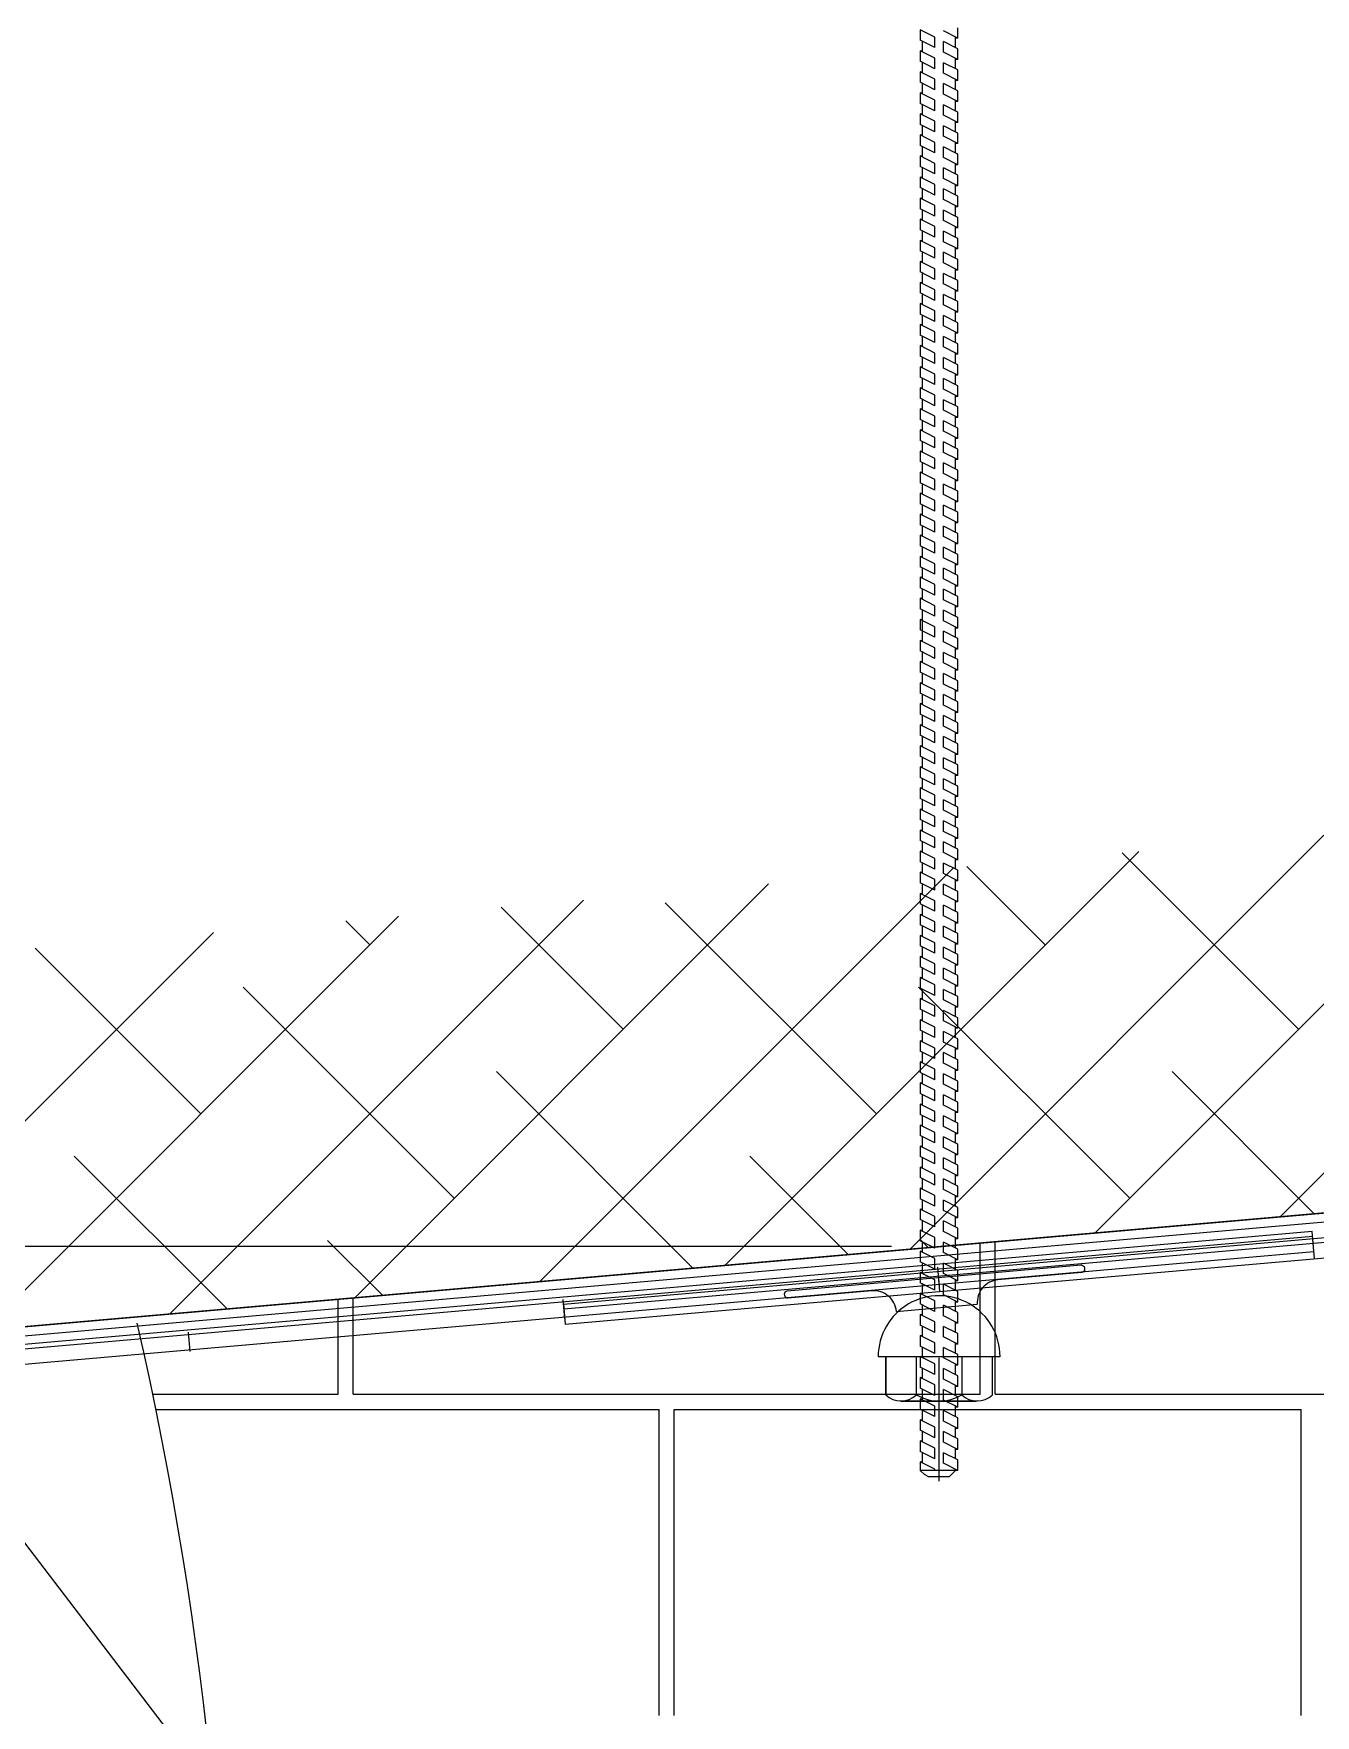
# Model space of a CAD drawing. Header units: millimetres. Extents: x -1985 to 969, y 203 to 500.
# Drawn here: x -1695.73 to -1678.69, y 428.8 to 451.15 of the extents above; entities that cross this region are included whole.
import ezdxf

# ---------------------------------------------------------------- set-up
doc = ezdxf.new("R2010")
doc.units = ezdxf.units.MM
for name, color, linetype in [('Контур', 252, 'Continuous'), ('надписи', 7, 'Continuous'), ('Подхват', 252, 'Continuous'), ('ШПАЛА', 7, 'Continuous')]:
    doc.layers.add(name, color=color, linetype=linetype)

msp = doc.modelspace()

# ---------------------------------------------------------------- hatches: boundary and pattern name
h = msp.add_hatch()
h.set_pattern_fill('ANSI38', color=252, style=0)
h.set_pattern_definition([(45, (-3522.112, -480.3116), (-2.245064, 2.245064), []), (135, (-3522.112, -480.3116), (-6.735192, 2.245064), [7.9375, -4.7625])])
h.paths.add_polyline_path([(-1720.702, 383.032), (-1721.688, 383.08), (-1722.665, 383.226), (-1723.592, 383.458), (-1724.524, 383.791), (-1725.432, 384.221), (-1726.287, 384.737), (-1726.971, 385.241), (-1727.773, 385.961), (-1728.504, 386.777), (-1729.022, 387.484), (-1729.541, 388.354), (-1729.936, 389.193), (-1730.232, 390.002), (-1730.525, 391.156), (-1730.702, 392.622), (-1730.702, 395.934), (-1730.702, 430.92), (-1636.702, 439.144), (-1636.702, 393.036), (-1636.747, 392.089), (-1636.92, 390.958), (-1637.135, 390.12), (-1637.455, 389.225), (-1637.852, 388.375), (-1638.368, 387.505), (-1638.984, 386.673), (-1639.631, 385.961), (-1640.423, 385.249), (-1641.189, 384.688), (-1642.258, 384.073), (-1642.856, 383.801), (-1644.03, 383.395), (-1644.836, 383.207), (-1645.717, 383.08), (-1646.702, 383.032)], flags=16)
h.paths.add_polyline_path([(-1632.702, 439.494), (-1734.702, 430.57), (-1734.702, 392.381), (-1734.465, 390.421), (-1734.059, 388.819), (-1733.631, 387.65), (-1733.076, 386.474), (-1732.362, 385.274), (-1731.615, 384.255), (-1730.607, 383.129), (-1729.499, 382.135), (-1728.511, 381.407), (-1727.325, 380.692), (-1726.056, 380.09), (-1724.753, 379.626), (-1723.448, 379.299), (-1722.083, 379.095), (-1720.801, 379.032), (-1646.603, 379.032), (-1645.332, 379.094), (-1644.095, 379.273), (-1642.92, 379.547), (-1641.37, 380.082), (-1640.427, 380.512), (-1639.005, 381.331), (-1637.899, 382.139), (-1636.806, 383.121), (-1635.889, 384.132), (-1635.031, 385.29), (-1634.312, 386.504), (-1633.752, 387.701), (-1633.307, 388.946), (-1632.996, 390.155), (-1632.761, 391.692), (-1632.702, 392.942)])

# ---------------------------------------------------------------- linework, layer by layer
at = {"color": 0}
for p, q in [((-1683.945, 451.205), (-1683.945, 451.065)), ((-1683.445, 451.091), (-1683.445, 451.231)), ((-1683.945, 450.925), (-1683.945, 450.785)), ((-1683.445, 450.811), (-1683.445, 450.951)), ((-1683.945, 450.646), (-1683.945, 450.506)), ((-1683.445, 450.53), (-1683.445, 450.67)), ((-1683.445, 450.251), (-1683.445, 450.391)), ((-1683.945, 450.366), (-1683.945, 450.226)), ((-1683.945, 450.086), (-1683.945, 449.946)), ((-1683.445, 449.971), (-1683.445, 450.111)), ((-1683.945, 449.806), (-1683.945, 449.666)), ((-1683.445, 449.692), (-1683.445, 449.832)), ((-1683.945, 449.527), (-1683.945, 449.387)), ((-1683.445, 449.411), (-1683.445, 449.551)), ((-1683.445, 449.132), (-1683.445, 449.272)), ((-1683.945, 449.246), (-1683.945, 449.106)), ((-1683.945, 448.966), (-1683.945, 448.826)), ((-1683.445, 448.852), (-1683.445, 448.992)), ((-1683.945, 448.686), (-1683.945, 448.546)), ((-1683.445, 448.571), (-1683.445, 448.711)), ((-1683.945, 448.405), (-1683.945, 448.265)), ((-1683.445, 448.291), (-1683.445, 448.431)), ((-1683.445, 448.011), (-1683.445, 448.151)), ((-1683.945, 448.125), (-1683.945, 447.985)), ((-1683.945, 447.846), (-1683.945, 447.706)), ((-1683.445, 447.731), (-1683.445, 447.871)), ((-1683.945, 447.566), (-1683.945, 447.426)), ((-1683.445, 447.451), (-1683.445, 447.591)), ((-1683.945, 447.287), (-1683.945, 447.147)), ((-1683.445, 447.171), (-1683.445, 447.311)), ((-1683.445, 446.892), (-1683.445, 447.032)), ((-1683.945, 447.006), (-1683.945, 446.866)), ((-1683.945, 446.726), (-1683.945, 446.586)), ((-1683.445, 446.612), (-1683.445, 446.752)), ((-1683.945, 446.446), (-1683.945, 446.306)), ((-1683.445, 446.331), (-1683.445, 446.471)), ((-1683.945, 446.166), (-1683.945, 446.026)), ((-1683.445, 446.051), (-1683.445, 446.191)), ((-1683.445, 445.771), (-1683.445, 445.911)), ((-1683.945, 445.886), (-1683.945, 445.746)), ((-1683.945, 445.605), (-1683.945, 445.465)), ((-1683.445, 445.491), (-1683.445, 445.631)), ((-1683.945, 445.325), (-1683.945, 445.185)), ((-1683.445, 445.21), (-1683.445, 445.35)), ((-1683.945, 445.046), (-1683.945, 444.906)), ((-1683.445, 444.93), (-1683.445, 445.07)), ((-1683.445, 444.651), (-1683.445, 444.791)), ((-1683.945, 444.766), (-1683.945, 444.626)), ((-1683.945, 444.486), (-1683.945, 444.346)), ((-1683.445, 444.371), (-1683.445, 444.511)), ((-1683.945, 444.206), (-1683.945, 444.066)), ((-1683.445, 444.091), (-1683.445, 444.231)), ((-1683.945, 443.928), (-1683.945, 443.788)), ((-1683.445, 443.811), (-1683.445, 443.951)), ((-1683.445, 443.533), (-1683.445, 443.673)), ((-1683.945, 443.648), (-1683.945, 443.508)), ((-1683.945, 443.368), (-1683.945, 443.228)), ((-1683.445, 443.253), (-1683.445, 443.393)), ((-1683.945, 443.088), (-1683.945, 442.948)), ((-1683.445, 442.973), (-1683.445, 443.113)), ((-1683.945, 442.807), (-1683.945, 442.667)), ((-1683.445, 442.693), (-1683.445, 442.833)), ((-1683.445, 442.412), (-1683.445, 442.552)), ((-1683.945, 442.527), (-1683.945, 442.387)), ((-1683.945, 442.248), (-1683.945, 442.108)), ((-1683.445, 442.132), (-1683.445, 442.272)), ((-1683.945, 441.968), (-1683.945, 441.828)), ((-1683.445, 441.853), (-1683.445, 441.993)), ((-1683.945, 441.688), (-1683.945, 441.548)), ((-1683.445, 441.573), (-1683.445, 441.713)), ((-1683.445, 441.294), (-1683.445, 441.434)), ((-1683.945, 441.408), (-1683.945, 441.268)), ((-1683.945, 441.129), (-1683.945, 440.989)), ((-1683.445, 441.013), (-1683.445, 441.153)), ((-1683.945, 440.848), (-1683.945, 440.708)), ((-1683.445, 440.734), (-1683.445, 440.874)), ((-1683.945, 440.568), (-1683.945, 440.428)), ((-1683.445, 440.454), (-1683.445, 440.594)), ((-1683.445, 440.173), (-1683.445, 440.313)), ((-1683.945, 440.288), (-1683.945, 440.148)), ((-1683.945, 440.007), (-1683.945, 439.867)), ((-1683.445, 439.893), (-1683.445, 440.033)), ((-1683.945, 439.727), (-1683.945, 439.587)), ((-1683.445, 439.613), (-1683.445, 439.753)), ((-1683.945, 439.448), (-1683.945, 439.308)), ((-1683.445, 439.332), (-1683.445, 439.472)), ((-1683.945, 439.168), (-1683.945, 439.028)), ((-1683.445, 439.053), (-1683.445, 439.193)), ((-1683.945, 438.889), (-1683.945, 438.749)), ((-1683.445, 438.773), (-1683.445, 438.913)), ((-1683.945, 438.608), (-1683.945, 438.468)), ((-1683.445, 438.494), (-1683.445, 438.634)), ((-1683.945, 438.329), (-1683.945, 438.189)), ((-1683.445, 438.214), (-1683.445, 438.354)), ((-1683.945, 438.048), (-1683.945, 437.908)), ((-1683.445, 437.934), (-1683.445, 438.074)), ((-1683.945, 437.768), (-1683.945, 437.628)), ((-1683.445, 437.654), (-1683.445, 437.794)), ((-1683.945, 437.488), (-1683.945, 437.348)), ((-1683.445, 437.373), (-1683.445, 437.513)), ((-1683.945, 437.208), (-1683.945, 437.068)), ((-1683.445, 437.093), (-1683.445, 437.233)), ((-1683.945, 436.927), (-1683.945, 436.787)), ((-1683.445, 436.813), (-1683.445, 436.953)), ((-1683.945, 436.648), (-1683.945, 436.508)), ((-1683.445, 436.533), (-1683.445, 436.673)), ((-1683.945, 436.368), (-1683.945, 436.228)), ((-1683.445, 436.253), (-1683.445, 436.394)), ((-1683.945, 436.089), (-1683.945, 435.949)), ((-1683.445, 435.973), (-1683.445, 436.113)), ((-1683.945, 435.808), (-1683.945, 435.668)), ((-1683.445, 435.694), (-1683.445, 435.834)), ((-1683.945, 435.531), (-1683.945, 435.391)), ((-1683.445, 435.414), (-1683.445, 435.554)), ((-1683.945, 435.251), (-1683.945, 435.111)), ((-1683.445, 435.136), (-1683.445, 435.276)), ((-1683.945, 434.97), (-1683.945, 434.83)), ((-1683.445, 434.856), (-1683.445, 434.996)), ((-1683.945, 434.69), (-1683.945, 434.55)), ((-1683.445, 434.576), (-1683.445, 434.716)), ((-1683.945, 434.41), (-1683.945, 434.27)), ((-1683.445, 434.295), (-1683.445, 434.435)), ((-1683.945, 434.13), (-1683.945, 433.99)), ((-1683.445, 434.015), (-1683.445, 434.155)), ((-1683.945, 433.85), (-1683.945, 433.71)), ((-1683.445, 433.735), (-1683.445, 433.875)), ((-1684.404, 433.569), (-1684.404, 433.061)), ((-1684.404, 433.061), (-1684.404, 433.569)), ((-1683.996, 433.061), (-1683.996, 433.569)), ((-1683.945, 433.57), (-1683.945, 433.43)), ((-1683.445, 433.456), (-1683.445, 433.596)), ((-1683.393, 433.569), (-1683.393, 433.061)), ((-1682.985, 433.061), (-1682.985, 433.569)), ((-1683.945, 433.291), (-1683.945, 433.151)), ((-1683.445, 433.175), (-1683.445, 433.315)), ((-1684.206, 432.978), (-1683.694, 432.978)), ((-1683.694, 432.978), (-1684.184, 432.978)), ((-1683.945, 433.011), (-1683.945, 432.871)), ((-1683.183, 432.978), (-1683.694, 432.978)), ((-1683.694, 432.978), (-1683.205, 432.978)), ((-1683.445, 432.896), (-1683.445, 433.036)), ((-1683.945, 432.731), (-1683.945, 432.591)), ((-1683.445, 432.616), (-1683.445, 432.756)), ((-1683.945, 432.451), (-1683.945, 432.311)), ((-1683.445, 432.336), (-1683.445, 432.476)), ((-1683.945, 432.171), (-1683.945, 432.058)), ((-1683.475, 432.058), (-1683.945, 432.058)), ((-1683.445, 432.056), (-1683.445, 432.196)), ((-1683.841, 431.978), (-1683.555, 431.978))]:
    msp.add_line(p, q, dxfattribs=at)
for p, q in [((-1683.752, 451.107), (-1683.945, 451.205)), ((-1683.752, 450.967), (-1683.945, 451.065)), ((-1683.445, 451.091), (-1683.635, 451.188)), ((-1683.445, 450.951), (-1683.635, 451.047)), ((-1683.445, 451.091), (-1683.475, 451.091)), ((-1683.945, 450.925), (-1683.915, 450.925)), ((-1683.752, 450.827), (-1683.945, 450.925)), ((-1683.445, 450.811), (-1683.635, 450.907)), ((-1683.752, 450.687), (-1683.945, 450.785)), ((-1683.945, 450.646), (-1683.915, 450.646)), ((-1683.752, 450.548), (-1683.945, 450.646)), ((-1683.445, 450.67), (-1683.635, 450.767)), ((-1683.445, 450.53), (-1683.635, 450.627)), ((-1683.445, 450.811), (-1683.475, 450.811)), ((-1683.752, 450.408), (-1683.945, 450.506)), ((-1683.445, 450.391), (-1683.635, 450.488)), ((-1683.445, 450.53), (-1683.475, 450.53)), ((-1683.945, 450.366), (-1683.915, 450.366)), ((-1683.752, 450.268), (-1683.945, 450.366)), ((-1683.752, 450.128), (-1683.945, 450.226)), ((-1683.445, 450.251), (-1683.635, 450.348)), ((-1683.445, 450.111), (-1683.635, 450.208)), ((-1683.445, 450.251), (-1683.475, 450.251)), ((-1683.945, 450.086), (-1683.915, 450.086)), ((-1683.752, 449.988), (-1683.945, 450.086)), ((-1683.752, 449.848), (-1683.945, 449.946)), ((-1683.445, 449.971), (-1683.635, 450.068)), ((-1683.445, 449.832), (-1683.635, 449.929)), ((-1683.445, 449.971), (-1683.475, 449.971)), ((-1683.945, 449.806), (-1683.915, 449.806)), ((-1683.752, 449.708), (-1683.945, 449.806)), ((-1683.445, 449.692), (-1683.635, 449.789)), ((-1683.752, 449.568), (-1683.945, 449.666)), ((-1683.945, 449.527), (-1683.915, 449.527)), ((-1683.752, 449.428), (-1683.945, 449.527)), ((-1683.445, 449.551), (-1683.635, 449.648)), ((-1683.445, 449.411), (-1683.635, 449.508)), ((-1683.445, 449.692), (-1683.475, 449.692)), ((-1683.752, 449.288), (-1683.945, 449.387)), ((-1683.445, 449.272), (-1683.635, 449.369)), ((-1683.445, 449.411), (-1683.475, 449.411)), ((-1683.945, 449.246), (-1683.915, 449.246)), ((-1683.752, 449.148), (-1683.945, 449.246)), ((-1683.752, 449.008), (-1683.945, 449.106)), ((-1683.445, 449.132), (-1683.635, 449.229)), ((-1683.445, 448.992), (-1683.635, 449.089)), ((-1683.445, 449.132), (-1683.475, 449.132)), ((-1683.945, 448.966), (-1683.915, 448.966)), ((-1683.752, 448.868), (-1683.945, 448.966)), ((-1683.752, 448.728), (-1683.945, 448.826)), ((-1683.445, 448.852), (-1683.635, 448.949)), ((-1683.445, 448.711), (-1683.635, 448.808)), ((-1683.445, 448.852), (-1683.475, 448.852)), ((-1683.945, 448.686), (-1683.915, 448.686)), ((-1683.752, 448.588), (-1683.945, 448.686)), ((-1683.445, 448.571), (-1683.635, 448.668)), ((-1683.752, 448.448), (-1683.945, 448.546)), ((-1683.945, 448.405), (-1683.915, 448.405)), ((-1683.752, 448.307), (-1683.945, 448.405)), ((-1683.445, 448.431), (-1683.635, 448.528)), ((-1683.445, 448.291), (-1683.635, 448.388)), ((-1683.445, 448.571), (-1683.475, 448.571)), ((-1683.752, 448.167), (-1683.945, 448.265)), ((-1683.445, 448.151), (-1683.635, 448.248)), ((-1683.445, 448.291), (-1683.475, 448.291)), ((-1683.945, 448.125), (-1683.915, 448.125)), ((-1683.752, 448.027), (-1683.945, 448.125)), ((-1683.752, 447.887), (-1683.945, 447.985)), ((-1683.445, 448.011), (-1683.635, 448.108)), ((-1683.445, 447.871), (-1683.635, 447.967)), ((-1683.445, 448.011), (-1683.475, 448.011)), ((-1683.945, 447.846), (-1683.915, 447.846)), ((-1683.752, 447.748), (-1683.945, 447.846)), ((-1683.752, 447.608), (-1683.945, 447.706)), ((-1683.445, 447.731), (-1683.635, 447.827)), ((-1683.445, 447.591), (-1683.635, 447.688)), ((-1683.445, 447.731), (-1683.475, 447.731)), ((-1683.945, 447.566), (-1683.915, 447.566)), ((-1683.752, 447.468), (-1683.945, 447.566)), ((-1683.445, 447.451), (-1683.635, 447.548)), ((-1683.752, 447.328), (-1683.945, 447.426)), ((-1683.945, 447.287), (-1683.915, 447.287)), ((-1683.752, 447.188), (-1683.945, 447.287)), ((-1683.445, 447.311), (-1683.635, 447.408)), ((-1683.445, 447.171), (-1683.635, 447.268)), ((-1683.445, 447.451), (-1683.475, 447.451)), ((-1683.752, 447.048), (-1683.945, 447.147)), ((-1683.445, 447.032), (-1683.635, 447.129)), ((-1683.445, 447.171), (-1683.475, 447.171)), ((-1683.945, 447.006), (-1683.915, 447.006)), ((-1683.752, 446.908), (-1683.945, 447.006)), ((-1683.752, 446.768), (-1683.945, 446.866)), ((-1683.445, 446.892), (-1683.635, 446.989)), ((-1683.445, 446.752), (-1683.635, 446.849)), ((-1683.445, 446.892), (-1683.475, 446.892)), ((-1683.945, 446.726), (-1683.915, 446.726)), ((-1683.752, 446.628), (-1683.945, 446.726)), ((-1683.752, 446.488), (-1683.945, 446.586)), ((-1683.445, 446.612), (-1683.635, 446.709)), ((-1683.445, 446.612), (-1683.475, 446.612)), ((-1683.945, 446.446), (-1683.915, 446.446)), ((-1683.752, 446.348), (-1683.945, 446.446)), ((-1683.445, 446.471), (-1683.635, 446.568)), ((-1683.445, 446.331), (-1683.635, 446.428)), ((-1683.752, 446.208), (-1683.945, 446.306)), ((-1683.945, 446.166), (-1683.915, 446.166)), ((-1683.752, 446.067), (-1683.945, 446.166)), ((-1683.445, 446.191), (-1683.635, 446.288)), ((-1683.445, 446.051), (-1683.635, 446.148)), ((-1683.445, 446.331), (-1683.475, 446.331)), ((-1683.752, 445.927), (-1683.945, 446.026)), ((-1683.445, 445.911), (-1683.635, 446.008)), ((-1683.445, 446.051), (-1683.475, 446.051)), ((-1683.945, 445.886), (-1683.915, 445.886)), ((-1683.752, 445.787), (-1683.945, 445.886)), ((-1683.752, 445.647), (-1683.945, 445.746)), ((-1683.445, 445.771), (-1683.635, 445.868)), ((-1683.445, 445.631), (-1683.635, 445.728)), ((-1683.445, 445.771), (-1683.475, 445.771)), ((-1683.945, 445.605), (-1683.915, 445.605)), ((-1683.752, 445.507), (-1683.945, 445.605)), ((-1683.752, 445.367), (-1683.945, 445.465)), ((-1683.445, 445.491), (-1683.635, 445.588)), ((-1683.445, 445.491), (-1683.475, 445.491)), ((-1683.945, 445.325), (-1683.915, 445.325)), ((-1683.752, 445.227), (-1683.945, 445.325)), ((-1683.445, 445.35), (-1683.635, 445.447)), ((-1683.445, 445.21), (-1683.635, 445.307)), ((-1683.752, 445.087), (-1683.945, 445.185)), ((-1683.945, 445.046), (-1683.915, 445.046)), ((-1683.752, 444.947), (-1683.945, 445.046)), ((-1683.445, 445.07), (-1683.635, 445.167)), ((-1683.445, 444.93), (-1683.635, 445.027)), ((-1683.445, 445.21), (-1683.475, 445.21)), ((-1683.752, 444.807), (-1683.945, 444.906)), ((-1683.445, 444.791), (-1683.635, 444.888)), ((-1683.445, 444.93), (-1683.475, 444.93)), ((-1683.945, 444.766), (-1683.915, 444.766)), ((-1683.752, 444.667), (-1683.945, 444.766)), ((-1683.752, 444.527), (-1683.945, 444.626)), ((-1683.445, 444.651), (-1683.635, 444.748)), ((-1683.445, 444.511), (-1683.635, 444.608)), ((-1683.445, 444.651), (-1683.475, 444.651)), ((-1683.945, 444.486), (-1683.915, 444.486)), ((-1683.752, 444.388), (-1683.945, 444.486)), ((-1683.752, 444.248), (-1683.945, 444.346)), ((-1683.445, 444.371), (-1683.635, 444.468)), ((-1683.445, 444.371), (-1683.475, 444.371)), ((-1683.945, 444.206), (-1683.915, 444.206)), ((-1683.752, 444.108), (-1683.945, 444.206)), ((-1683.445, 444.231), (-1683.635, 444.328)), ((-1683.445, 444.091), (-1683.635, 444.188)), ((-1683.752, 443.968), (-1683.945, 444.066)), ((-1683.945, 443.928), (-1683.915, 443.928)), ((-1683.752, 443.83), (-1683.945, 443.928)), ((-1683.445, 443.951), (-1683.635, 444.048)), ((-1683.445, 443.811), (-1683.635, 443.908)), ((-1683.445, 444.091), (-1683.475, 444.091)), ((-1683.752, 443.69), (-1683.945, 443.788)), ((-1683.445, 443.673), (-1683.635, 443.77)), ((-1683.445, 443.811), (-1683.475, 443.811)), ((-1683.945, 443.648), (-1683.915, 443.648)), ((-1683.752, 443.55), (-1683.945, 443.648)), ((-1683.752, 443.41), (-1683.945, 443.508)), ((-1683.445, 443.533), (-1683.635, 443.63)), ((-1683.445, 443.393), (-1683.635, 443.49)), ((-1683.445, 443.533), (-1683.475, 443.533)), ((-1683.945, 443.368), (-1683.915, 443.368)), ((-1683.752, 443.27), (-1683.945, 443.368)), ((-1683.752, 443.13), (-1683.945, 443.228)), ((-1683.445, 443.253), (-1683.635, 443.35)), ((-1683.445, 443.253), (-1683.475, 443.253)), ((-1683.945, 443.088), (-1683.915, 443.088)), ((-1683.752, 442.989), (-1683.945, 443.088)), ((-1683.445, 443.113), (-1683.635, 443.21)), ((-1683.445, 442.973), (-1683.635, 443.07)), ((-1683.752, 442.849), (-1683.945, 442.948)), ((-1683.945, 442.807), (-1683.915, 442.807)), ((-1683.752, 442.709), (-1683.945, 442.807)), ((-1683.445, 442.833), (-1683.635, 442.93)), ((-1683.445, 442.693), (-1683.635, 442.79)), ((-1683.445, 442.973), (-1683.475, 442.973)), ((-1683.752, 442.569), (-1683.945, 442.667)), ((-1683.445, 442.552), (-1683.635, 442.649)), ((-1683.445, 442.693), (-1683.475, 442.693)), ((-1683.945, 442.527), (-1683.915, 442.527)), ((-1683.752, 442.429), (-1683.945, 442.527)), ((-1683.752, 442.289), (-1683.945, 442.387)), ((-1683.445, 442.412), (-1683.635, 442.509)), ((-1683.445, 442.272), (-1683.635, 442.369)), ((-1683.445, 442.412), (-1683.475, 442.412)), ((-1683.945, 442.248), (-1683.915, 442.248)), ((-1683.752, 442.15), (-1683.945, 442.248)), ((-1683.752, 442.01), (-1683.945, 442.108)), ((-1683.445, 442.132), (-1683.635, 442.229)), ((-1683.445, 442.132), (-1683.475, 442.132)), ((-1683.945, 441.968), (-1683.915, 441.968)), ((-1683.752, 441.869), (-1683.945, 441.968)), ((-1683.445, 441.993), (-1683.635, 442.09)), ((-1683.445, 441.853), (-1683.635, 441.95)), ((-1683.752, 441.729), (-1683.945, 441.828)), ((-1683.945, 441.688), (-1683.915, 441.688)), ((-1683.752, 441.59), (-1683.945, 441.688)), ((-1683.445, 441.713), (-1683.635, 441.81)), ((-1683.445, 441.573), (-1683.635, 441.67)), ((-1683.445, 441.853), (-1683.475, 441.853)), ((-1683.752, 441.45), (-1683.945, 441.548)), ((-1683.445, 441.434), (-1683.635, 441.53)), ((-1683.445, 441.573), (-1683.475, 441.573)), ((-1683.945, 441.408), (-1683.915, 441.408)), ((-1683.752, 441.31), (-1683.945, 441.408)), ((-1683.752, 441.17), (-1683.945, 441.268)), ((-1683.445, 441.294), (-1683.635, 441.39)), ((-1683.445, 441.153), (-1683.635, 441.25)), ((-1683.445, 441.294), (-1683.475, 441.294)), ((-1683.945, 441.129), (-1683.915, 441.129)), ((-1683.752, 441.03), (-1683.945, 441.129)), ((-1683.752, 440.89), (-1683.945, 440.989)), ((-1683.445, 441.013), (-1683.635, 441.11)), ((-1683.445, 441.013), (-1683.475, 441.013)), ((-1683.945, 440.848), (-1683.915, 440.848)), ((-1683.752, 440.75), (-1683.945, 440.848)), ((-1683.445, 440.874), (-1683.635, 440.971)), ((-1683.445, 440.734), (-1683.635, 440.831)), ((-1679.16, 435.429), (-1673.66, 440.929)), ((-1683.752, 440.61), (-1683.945, 440.708)), ((-1683.945, 440.568), (-1683.915, 440.568)), ((-1683.752, 440.47), (-1683.945, 440.568)), ((-1683.445, 440.594), (-1683.635, 440.69)), ((-1683.445, 440.454), (-1683.635, 440.55)), ((-1683.445, 440.734), (-1683.475, 440.734)), ((-1681.62, 435.214), (-1676.12, 440.714)), ((-1684.081, 434.998), (-1678.58, 440.499)), ((-1683.752, 440.33), (-1683.945, 440.428)), ((-1683.445, 440.313), (-1683.635, 440.41)), ((-1683.445, 440.454), (-1683.475, 440.454)), ((-1686.541, 434.783), (-1681.041, 440.284)), ((-1683.945, 440.288), (-1683.915, 440.288)), ((-1683.752, 440.19), (-1683.945, 440.288)), ((-1683.752, 440.05), (-1683.945, 440.148)), ((-1683.445, 440.173), (-1683.635, 440.27)), ((-1683.445, 440.033), (-1683.635, 440.13)), ((-1683.445, 440.173), (-1683.475, 440.173)), ((-1678.915, 437.92), (-1681.259, 440.264)), ((-1689.001, 434.568), (-1683.501, 440.068)), ((-1683.945, 440.007), (-1683.915, 440.007)), ((-1683.752, 439.909), (-1683.945, 440.007)), ((-1683.752, 439.769), (-1683.945, 439.867)), ((-1683.445, 439.893), (-1683.635, 439.99)), ((-1683.445, 439.893), (-1683.475, 439.893)), ((-1682.282, 439.042), (-1683.324, 440.084)), ((-1691.462, 434.353), (-1685.961, 439.853)), ((-1683.945, 439.727), (-1683.915, 439.727)), ((-1683.752, 439.629), (-1683.945, 439.727)), ((-1683.445, 439.753), (-1683.635, 439.85)), ((-1683.445, 439.613), (-1683.635, 439.71)), ((-1696.382, 433.922), (-1690.882, 439.423)), ((-1693.922, 434.137), (-1688.422, 439.638)), ((-1687.895, 437.92), (-1689.517, 439.542)), ((-1684.527, 436.797), (-1687.334, 439.603)), ((-1683.752, 439.489), (-1683.945, 439.587)), ((-1683.945, 439.448), (-1683.915, 439.448)), ((-1683.752, 439.35), (-1683.945, 439.448)), ((-1683.445, 439.472), (-1683.635, 439.569)), ((-1683.445, 439.332), (-1683.635, 439.429)), ((-1683.445, 439.613), (-1683.475, 439.613)), ((-1698.843, 433.707), (-1693.342, 439.207)), ((-1691.262, 439.042), (-1691.582, 439.361)), ((-1683.752, 439.21), (-1683.945, 439.308)), ((-1683.445, 439.193), (-1683.635, 439.29)), ((-1683.445, 439.332), (-1683.475, 439.332)), ((-1693.507, 436.797), (-1695.71, 439)), ((-1683.945, 439.168), (-1683.915, 439.168)), ((-1683.752, 439.07), (-1683.945, 439.168)), ((-1683.752, 438.93), (-1683.945, 439.028)), ((-1683.445, 439.053), (-1683.635, 439.15)), ((-1683.445, 438.913), (-1683.635, 439.01)), ((-1683.445, 439.053), (-1683.475, 439.053)), ((-1683.945, 438.889), (-1683.915, 438.889)), ((-1683.752, 438.79), (-1683.945, 438.889)), ((-1683.752, 438.65), (-1683.945, 438.749)), ((-1683.445, 438.773), (-1683.635, 438.87)), ((-1683.445, 438.773), (-1683.475, 438.773)), ((-1683.945, 438.608), (-1683.915, 438.608)), ((-1683.752, 438.51), (-1683.945, 438.608)), ((-1683.445, 438.634), (-1683.635, 438.731)), ((-1683.445, 438.494), (-1683.635, 438.591)), ((-1690.14, 435.675), (-1692.946, 438.481)), ((-1681.16, 435.675), (-1683.966, 438.481)), ((-1683.752, 438.37), (-1683.945, 438.468)), ((-1683.945, 438.329), (-1683.915, 438.329)), ((-1683.752, 438.23), (-1683.945, 438.329)), ((-1683.445, 438.354), (-1683.635, 438.451)), ((-1683.445, 438.214), (-1683.635, 438.311)), ((-1683.445, 438.494), (-1683.475, 438.494)), ((-1683.752, 438.09), (-1683.945, 438.189)), ((-1683.445, 438.074), (-1683.635, 438.171)), ((-1683.445, 438.214), (-1683.475, 438.214)), ((-1683.945, 438.048), (-1683.915, 438.048)), ((-1683.752, 437.95), (-1683.945, 438.048)), ((-1683.752, 437.81), (-1683.945, 437.908)), ((-1683.445, 437.934), (-1683.635, 438.031)), ((-1683.445, 437.794), (-1683.635, 437.891)), ((-1683.445, 437.934), (-1683.475, 437.934)), ((-1683.945, 437.768), (-1683.915, 437.768)), ((-1683.752, 437.67), (-1683.945, 437.768)), ((-1683.445, 437.654), (-1683.635, 437.751)), ((-1683.445, 437.654), (-1683.475, 437.654)), ((-1683.752, 437.53), (-1683.945, 437.628)), ((-1683.945, 437.488), (-1683.915, 437.488)), ((-1683.752, 437.39), (-1683.945, 437.488)), ((-1683.445, 437.513), (-1683.635, 437.61)), ((-1683.445, 437.373), (-1683.635, 437.47)), ((-1686.966, 434.746), (-1689.579, 437.358)), ((-1683.752, 437.25), (-1683.945, 437.348)), ((-1683.945, 437.208), (-1683.915, 437.208)), ((-1683.752, 437.109), (-1683.945, 437.208)), ((-1683.445, 437.233), (-1683.635, 437.33)), ((-1683.445, 437.093), (-1683.635, 437.19)), ((-1683.445, 437.373), (-1683.475, 437.373)), ((-1678.708, 435.468), (-1680.598, 437.358)), ((-1683.752, 436.969), (-1683.945, 437.068)), ((-1683.445, 436.953), (-1683.635, 437.05)), ((-1683.445, 437.093), (-1683.475, 437.093)), ((-1683.945, 436.927), (-1683.915, 436.927)), ((-1683.752, 436.829), (-1683.945, 436.927)), ((-1683.752, 436.689), (-1683.945, 436.787)), ((-1683.445, 436.813), (-1683.635, 436.91)), ((-1683.445, 436.673), (-1683.635, 436.769)), ((-1683.445, 436.813), (-1683.475, 436.813)), ((-1683.945, 436.648), (-1683.915, 436.648)), ((-1683.752, 436.55), (-1683.945, 436.648)), ((-1683.445, 436.533), (-1683.635, 436.629)), ((-1683.445, 436.533), (-1683.475, 436.533)), ((-1683.752, 436.41), (-1683.945, 436.508)), ((-1683.945, 436.368), (-1683.915, 436.368)), ((-1683.752, 436.27), (-1683.945, 436.368)), ((-1683.445, 436.394), (-1683.635, 436.49)), ((-1683.445, 436.253), (-1683.635, 436.35)), ((-1693.16, 434.204), (-1695.191, 436.236)), ((-1684.902, 434.927), (-1686.211, 436.236)), ((-1683.752, 436.13), (-1683.945, 436.228)), ((-1683.945, 436.089), (-1683.915, 436.089)), ((-1683.752, 435.99), (-1683.945, 436.089)), ((-1683.445, 436.113), (-1683.635, 436.21)), ((-1683.445, 435.973), (-1683.635, 436.07)), ((-1683.445, 436.253), (-1683.475, 436.253)), ((-1683.752, 435.85), (-1683.945, 435.949)), ((-1683.445, 435.834), (-1683.635, 435.931)), ((-1683.445, 435.973), (-1683.475, 435.973)), ((-1683.945, 435.808), (-1683.915, 435.808)), ((-1683.752, 435.71), (-1683.945, 435.808)), ((-1683.752, 435.57), (-1683.945, 435.668)), ((-1683.445, 435.694), (-1683.635, 435.791)), ((-1683.445, 435.554), (-1683.635, 435.651)), ((-1683.445, 435.694), (-1683.475, 435.694)), ((-1683.945, 435.531), (-1683.915, 435.531)), ((-1683.752, 435.433), (-1683.945, 435.531)), ((-1683.445, 435.414), (-1683.635, 435.511)), ((-1683.445, 435.414), (-1683.475, 435.414)), ((-1683.752, 435.293), (-1683.945, 435.391)), ((-1683.945, 435.251), (-1683.915, 435.251)), ((-1683.752, 435.152), (-1683.945, 435.251)), ((-1683.445, 435.276), (-1683.635, 435.373)), ((-1683.445, 435.136), (-1683.635, 435.233)), ((-1684.327, 435.032), (-1770.276, 435.032)), ((-1691.095, 434.385), (-1691.824, 435.113)), ((-1683.752, 435.012), (-1683.945, 435.111)), ((-1683.945, 434.97), (-1683.915, 434.97)), ((-1683.752, 434.872), (-1683.945, 434.97)), ((-1683.445, 434.996), (-1683.635, 435.093)), ((-1683.445, 434.856), (-1683.635, 434.953)), ((-1683.445, 435.136), (-1683.475, 435.136)), ((-1683.149, 433.069), (-1683.149, 435.08)), ((-1682.949, 433.069), (-1682.949, 435.097)), ((-1682.837, 435.107), (-1682.843, 435.113)), ((-1683.752, 434.732), (-1683.945, 434.83)), ((-1683.445, 434.716), (-1683.635, 434.813)), ((-1683.445, 434.856), (-1683.475, 434.856)), ((-1683.945, 434.69), (-1683.915, 434.69)), ((-1683.752, 434.592), (-1683.945, 434.69)), ((-1683.752, 434.452), (-1683.945, 434.55)), ((-1683.445, 434.576), (-1683.635, 434.673)), ((-1683.445, 434.435), (-1683.635, 434.532)), ((-1683.445, 434.576), (-1683.475, 434.576)), ((-1691.683, 433.069), (-1691.683, 434.333)), ((-1691.483, 433.069), (-1691.483, 434.351)), ((-1683.945, 434.41), (-1683.915, 434.41)), ((-1683.752, 434.311), (-1683.945, 434.41)), ((-1683.445, 434.295), (-1683.635, 434.392)), ((-1683.445, 434.295), (-1683.475, 434.295)), ((-1683.752, 434.171), (-1683.945, 434.27)), ((-1683.945, 434.13), (-1683.915, 434.13)), ((-1683.752, 434.031), (-1683.945, 434.13)), ((-1683.445, 434.155), (-1683.635, 434.252)), ((-1683.445, 434.015), (-1683.635, 434.112)), ((-1683.752, 433.891), (-1683.945, 433.99)), ((-1683.945, 433.85), (-1683.915, 433.85)), ((-1683.752, 433.752), (-1683.945, 433.85)), ((-1683.445, 433.875), (-1683.635, 433.972)), ((-1683.445, 433.735), (-1683.635, 433.832)), ((-1683.445, 434.015), (-1683.475, 434.015)), ((-1683.752, 433.612), (-1683.945, 433.71)), ((-1683.445, 433.596), (-1683.635, 433.693)), ((-1683.445, 433.735), (-1683.475, 433.735)), ((-1683.945, 433.57), (-1683.915, 433.57)), ((-1683.752, 433.472), (-1683.945, 433.57)), ((-1683.752, 433.332), (-1683.945, 433.43)), ((-1683.445, 433.456), (-1683.635, 433.553)), ((-1683.445, 433.315), (-1683.635, 433.412)), ((-1683.445, 433.456), (-1683.475, 433.456)), ((-1683.945, 433.291), (-1683.915, 433.291)), ((-1683.752, 433.193), (-1683.945, 433.291)), ((-1683.445, 433.175), (-1683.635, 433.272)), ((-1683.445, 433.175), (-1683.475, 433.175)), ((-1694.148, 433.069), (-1691.683, 433.069)), ((-1691.483, 433.069), (-1683.149, 433.069)), ((-1683.752, 433.053), (-1683.945, 433.151)), ((-1683.945, 433.011), (-1683.915, 433.011)), ((-1683.752, 432.912), (-1683.945, 433.011)), ((-1683.445, 433.036), (-1683.635, 433.133)), ((-1683.445, 432.896), (-1683.635, 432.993)), ((-1682.949, 433.069), (-1674.615, 433.069)), ((-1694.107, 432.869), (-1687.416, 432.869)), ((-1687.416, 428.802), (-1687.416, 432.869)), ((-1687.216, 432.869), (-1678.882, 432.869)), ((-1687.216, 428.802), (-1687.216, 432.869)), ((-1683.752, 432.772), (-1683.945, 432.871)), ((-1683.945, 432.731), (-1683.915, 432.731)), ((-1683.752, 432.632), (-1683.945, 432.731)), ((-1683.445, 432.756), (-1683.635, 432.853)), ((-1683.445, 432.616), (-1683.635, 432.713)), ((-1683.445, 432.896), (-1683.475, 432.896)), ((-1678.882, 428.802), (-1678.882, 432.869)), ((-1683.752, 432.492), (-1683.945, 432.591)), ((-1683.445, 432.476), (-1683.635, 432.573)), ((-1683.445, 432.616), (-1683.475, 432.616)), ((-1683.945, 432.451), (-1683.915, 432.451)), ((-1683.752, 432.352), (-1683.945, 432.451)), ((-1683.752, 432.212), (-1683.945, 432.311)), ((-1683.445, 432.336), (-1683.635, 432.433)), ((-1683.445, 432.196), (-1683.635, 432.293)), ((-1683.445, 432.336), (-1683.475, 432.336)), ((-1683.752, 432.073), (-1683.945, 432.171)), ((-1683.945, 432.171), (-1683.915, 432.171)), ((-1683.89, 432.003), (-1683.945, 432.058)), ((-1683.445, 432.056), (-1683.635, 432.153)), ((-1683.555, 431.978), (-1683.475, 432.058)), ((-1683.445, 432.056), (-1683.475, 432.056)), ((-1683.841, 431.978), (-1683.89, 432.003))]:
    msp.add_line(p, q)
msp.add_lwpolyline([(-1738.702, 430.22), (-1628.005, 439.904), (-1628.005, 379.029), (-1628.005, 379.029), (-1628.005, 379.029), (-1628.005, 379.029), (-1628.005, 379.029), (-1628.005, 379.029), (-1628.005, 379.029), (-1628.005, 379.029), (-1628.005, 379.029), (-1628.005, 379.029), (-1628.005, 379.029), (-1628.005, 379.029), (-1628.005, 379.029), (-1628.005, 379.029), (-1628.005, 379.029), (-1628.005, 379.029), (-1628.005, 379.029), (-1738.702, 379.029)])
at = {"lineweight": 30}
msp.add_lwpolyline([(-1730.702, 430.92), (-1636.702, 439.144), (-1636.702, 393.036), (-1636.747, 392.089), (-1636.92, 390.958), (-1637.135, 390.12), (-1637.455, 389.225), (-1637.852, 388.375), (-1638.368, 387.505), (-1638.984, 386.673), (-1639.631, 385.961), (-1640.423, 385.249), (-1641.189, 384.688), (-1642.258, 384.073), (-1642.856, 383.801), (-1644.03, 383.395), (-1644.836, 383.207), (-1645.717, 383.08), (-1646.702, 383.032), (-1720.702, 383.032)], dxfattribs=at)
at = {"color": 0}
for points in [[(-1683.759, 434.617), (-1681.806, 434.788, -0.414214), (-1681.763, 434.751), (-1681.761, 434.731, -0.414214), (-1681.798, 434.688), (-1682.913, 434.59, 0.414214), (-1683.186, 434.265), (-1683.186, 434.265)], [(-1684.262, 434.171), (-1684.262, 434.171, 0.414214), (-1684.587, 434.444), (-1685.703, 434.346, -0.414214), (-1685.746, 434.383), (-1685.748, 434.403, -0.414214), (-1685.712, 434.446), (-1683.759, 434.617)]]:
    msp.add_lwpolyline(points, format="xyb", dxfattribs=at)
msp.add_arc((-1742.845, 422.954), 49.737, 315.6066, 12.85)
for centre, radius, start, end in [((-1684.2, 433.279), 0.298, 226.7781, 313.2219), ((-1683.694, 433.574), 0.595, 239.5268, 270), ((-1683.694, 433.574), 0.595, 270, 300.4732), ((-1683.189, 433.279), 0.298, 226.7781, 313.2219)]:
    msp.add_arc(centre, radius, start, end, dxfattribs=at)
at = {"layer": 'Контур', "color": 250}
for p, q in [((-1730.702, 430.92), (-1636.702, 439.144)), ((-1730.702, 430.92), (-1636.702, 439.144)), ((-1730.31, 430.834), (-1637.557, 438.949)), ((-1683.84, 435.019), (-1683.936, 435.116))]:
    msp.add_line(p, q, dxfattribs=at)
at = {"layer": 'Контур'}
msp.add_line((-1683.84, 435.019), (-1683.936, 435.116), dxfattribs=at)
at = {"layer": 'надписи'}
msp.add_lwpolyline([(-1679.776, 410.035), (-1710.811, 450.699), (-1787.625, 450.699), (-1818.086, 407.546)], dxfattribs=at)
at = {"layer": 'Подхват'}
for p, q in [((-1638.878, 438.621), (-1688.687, 434.264)), ((-1638.872, 438.558), (-1688.682, 434.2)), ((-1688.664, 434.001), (-1638.855, 438.358)), ((-1678.734, 435.231), (-1728.543, 430.873)), ((-1678.711, 434.968), (-1678.734, 435.231)), ((-1678.728, 435.167), (-1728.538, 430.809)), ((-1728.52, 430.61), (-1678.711, 434.968)), ((-1688.687, 434.264), (-1688.664, 434.001))]:
    msp.add_line(p, q, dxfattribs=at)
at = {"layer": 'Подхват', "color": 2}
for p, q in [((-1678.702, 434.873), (-1678.725, 435.131)), ((-1683.689, 434.503), (-1683.711, 434.76)), ((-1683.684, 434.442), (-1683.706, 434.699)), ((-1688.67, 434.071), (-1688.693, 434.329)), ((-1693.652, 433.64), (-1693.674, 433.897))]:
    msp.add_line(p, q, dxfattribs=at)
at = {"layer": 'ШПАЛА', "color": 0}
for p, q in [((-1683.915, 450.91), (-1683.915, 451.05)), ((-1683.752, 450.967), (-1683.752, 451.107)), ((-1683.635, 450.907), (-1683.635, 451.047)), ((-1683.475, 450.966), (-1683.475, 451.106)), ((-1683.752, 450.687), (-1683.752, 450.827)), ((-1683.475, 450.686), (-1683.475, 450.826)), ((-1683.915, 450.631), (-1683.915, 450.77)), ((-1683.635, 450.627), (-1683.635, 450.767)), ((-1683.915, 450.35), (-1683.915, 450.491)), ((-1683.752, 450.408), (-1683.752, 450.548)), ((-1683.635, 450.348), (-1683.635, 450.488)), ((-1683.475, 450.406), (-1683.475, 450.546)), ((-1683.915, 450.071), (-1683.915, 450.21)), ((-1683.752, 450.128), (-1683.752, 450.268)), ((-1683.635, 450.068), (-1683.635, 450.208)), ((-1683.475, 450.126), (-1683.475, 450.266)), ((-1683.915, 449.791), (-1683.915, 449.931)), ((-1683.752, 449.848), (-1683.752, 449.988)), ((-1683.635, 449.789), (-1683.635, 449.929)), ((-1683.475, 449.847), (-1683.475, 449.986)), ((-1683.752, 449.568), (-1683.752, 449.708)), ((-1683.475, 449.567), (-1683.475, 449.707)), ((-1683.915, 449.511), (-1683.915, 449.651)), ((-1683.635, 449.508), (-1683.635, 449.648)), ((-1683.915, 449.231), (-1683.915, 449.371)), ((-1683.752, 449.288), (-1683.752, 449.428)), ((-1683.635, 449.229), (-1683.635, 449.369)), ((-1683.475, 449.287), (-1683.475, 449.427)), ((-1683.915, 448.951), (-1683.915, 449.091)), ((-1683.752, 449.008), (-1683.752, 449.148)), ((-1683.635, 448.949), (-1683.635, 449.089)), ((-1683.475, 449.007), (-1683.475, 449.147)), ((-1683.915, 448.671), (-1683.915, 448.811)), ((-1683.752, 448.728), (-1683.752, 448.868)), ((-1683.635, 448.668), (-1683.635, 448.808)), ((-1683.475, 448.727), (-1683.475, 448.867)), ((-1683.752, 448.448), (-1683.752, 448.588)), ((-1683.475, 448.446), (-1683.475, 448.587)), ((-1683.915, 448.39), (-1683.915, 448.531)), ((-1683.635, 448.388), (-1683.635, 448.528)), ((-1683.915, 448.11), (-1683.915, 448.25)), ((-1683.752, 448.167), (-1683.752, 448.307)), ((-1683.635, 448.108), (-1683.635, 448.248)), ((-1683.475, 448.166), (-1683.475, 448.306)), ((-1683.915, 447.831), (-1683.915, 447.97)), ((-1683.752, 447.887), (-1683.752, 448.027)), ((-1683.635, 447.827), (-1683.635, 447.967)), ((-1683.475, 447.886), (-1683.475, 448.026)), ((-1683.915, 447.551), (-1683.915, 447.691)), ((-1683.752, 447.608), (-1683.752, 447.748)), ((-1683.635, 447.548), (-1683.635, 447.688)), ((-1683.475, 447.607), (-1683.475, 447.746)), ((-1683.752, 447.328), (-1683.752, 447.468)), ((-1683.475, 447.326), (-1683.475, 447.467)), ((-1683.915, 447.271), (-1683.915, 447.411)), ((-1683.635, 447.268), (-1683.635, 447.408)), ((-1683.915, 446.991), (-1683.915, 447.131)), ((-1683.752, 447.048), (-1683.752, 447.188)), ((-1683.635, 446.989), (-1683.635, 447.129)), ((-1683.475, 447.047), (-1683.475, 447.186)), ((-1683.915, 446.711), (-1683.915, 446.851)), ((-1683.752, 446.768), (-1683.752, 446.908)), ((-1683.635, 446.709), (-1683.635, 446.849)), ((-1683.475, 446.767), (-1683.475, 446.907)), ((-1683.915, 446.431), (-1683.915, 446.571)), ((-1683.752, 446.488), (-1683.752, 446.628)), ((-1683.475, 446.487), (-1683.475, 446.627)), ((-1683.752, 446.208), (-1683.752, 446.348)), ((-1683.635, 446.428), (-1683.635, 446.568)), ((-1683.475, 446.206), (-1683.475, 446.347)), ((-1683.915, 446.15), (-1683.915, 446.291)), ((-1683.635, 446.148), (-1683.635, 446.288)), ((-1683.915, 445.87), (-1683.915, 446.01)), ((-1683.752, 445.927), (-1683.752, 446.067)), ((-1683.635, 445.868), (-1683.635, 446.008)), ((-1683.475, 445.926), (-1683.475, 446.066)), ((-1683.915, 445.59), (-1683.915, 445.73)), ((-1683.752, 445.647), (-1683.752, 445.787)), ((-1683.635, 445.588), (-1683.635, 445.728)), ((-1683.475, 445.646), (-1683.475, 445.786)), ((-1683.752, 445.367), (-1683.752, 445.507)), ((-1683.475, 445.366), (-1683.475, 445.506)), ((-1683.915, 445.31), (-1683.915, 445.45)), ((-1683.635, 445.307), (-1683.635, 445.447)), ((-1683.915, 445.03), (-1683.915, 445.17)), ((-1683.752, 445.087), (-1683.752, 445.227)), ((-1683.635, 445.027), (-1683.635, 445.167)), ((-1683.475, 445.085), (-1683.475, 445.226)), ((-1683.915, 444.75), (-1683.915, 444.89)), ((-1683.752, 444.807), (-1683.752, 444.947)), ((-1683.635, 444.748), (-1683.635, 444.888)), ((-1683.475, 444.806), (-1683.475, 444.945)), ((-1683.915, 444.471), (-1683.915, 444.61)), ((-1683.752, 444.527), (-1683.752, 444.667)), ((-1683.635, 444.468), (-1683.635, 444.608)), ((-1683.475, 444.526), (-1683.475, 444.666)), ((-1683.752, 444.248), (-1683.752, 444.388)), ((-1683.475, 444.247), (-1683.475, 444.386)), ((-1683.915, 444.191), (-1683.915, 444.331)), ((-1683.635, 444.188), (-1683.635, 444.328)), ((-1683.915, 443.913), (-1683.915, 444.051)), ((-1683.752, 443.968), (-1683.752, 444.108)), ((-1683.635, 443.908), (-1683.635, 444.048)), ((-1683.475, 443.966), (-1683.475, 444.107)), ((-1683.915, 443.633), (-1683.915, 443.773)), ((-1683.752, 443.69), (-1683.752, 443.83)), ((-1683.635, 443.63), (-1683.635, 443.77)), ((-1683.475, 443.689), (-1683.475, 443.826)), ((-1683.915, 443.072), (-1683.915, 443.493)), ((-1683.752, 443.41), (-1683.752, 443.55)), ((-1683.635, 443.35), (-1683.635, 443.49)), ((-1683.475, 443.408), (-1683.475, 443.549)), ((-1683.752, 443.13), (-1683.752, 443.27)), ((-1683.475, 443.128), (-1683.475, 443.268)), ((-1683.635, 443.07), (-1683.635, 443.21)), ((-1683.915, 442.792), (-1683.915, 442.932)), ((-1683.752, 442.849), (-1683.752, 442.989)), ((-1683.635, 442.79), (-1683.635, 442.93)), ((-1683.475, 442.848), (-1683.475, 442.988)), ((-1683.915, 442.512), (-1683.915, 442.652)), ((-1683.752, 442.569), (-1683.752, 442.709)), ((-1683.635, 442.509), (-1683.635, 442.649)), ((-1683.475, 442.568), (-1683.475, 442.708)), ((-1683.915, 442.233), (-1683.915, 442.372)), ((-1683.752, 442.289), (-1683.752, 442.429)), ((-1683.635, 442.229), (-1683.635, 442.369)), ((-1683.475, 442.287), (-1683.475, 442.428)), ((-1683.752, 442.01), (-1683.752, 442.15)), ((-1683.475, 442.008), (-1683.475, 442.147)), ((-1683.915, 441.952), (-1683.915, 442.093)), ((-1683.635, 441.95), (-1683.635, 442.09)), ((-1683.915, 441.673), (-1683.915, 441.812)), ((-1683.752, 441.729), (-1683.752, 441.869)), ((-1683.635, 441.67), (-1683.635, 441.81)), ((-1683.475, 441.728), (-1683.475, 441.868)), ((-1683.915, 441.393), (-1683.915, 441.533)), ((-1683.752, 441.45), (-1683.752, 441.59)), ((-1683.635, 441.39), (-1683.635, 441.53)), ((-1683.475, 441.449), (-1683.475, 441.588)), ((-1683.915, 441.113), (-1683.915, 441.253)), ((-1683.752, 441.17), (-1683.752, 441.31)), ((-1683.635, 441.11), (-1683.635, 441.25)), ((-1683.475, 441.169), (-1683.475, 441.309)), ((-1683.752, 440.89), (-1683.752, 441.03)), ((-1683.475, 440.889), (-1683.475, 441.029)), ((-1683.915, 440.833), (-1683.915, 440.973)), ((-1683.635, 440.831), (-1683.635, 440.971)), ((-1683.915, 440.553), (-1683.915, 440.693)), ((-1683.752, 440.61), (-1683.752, 440.75)), ((-1683.635, 440.55), (-1683.635, 440.69)), ((-1683.475, 440.609), (-1683.475, 440.749)), ((-1683.915, 440.273), (-1683.915, 440.413)), ((-1683.752, 440.33), (-1683.752, 440.47)), ((-1683.635, 440.27), (-1683.635, 440.41)), ((-1683.475, 440.329), (-1683.475, 440.469)), ((-1683.915, 439.992), (-1683.915, 440.133)), ((-1683.752, 440.05), (-1683.752, 440.19)), ((-1683.635, 439.99), (-1683.635, 440.13)), ((-1683.475, 440.048), (-1683.475, 440.189)), ((-1683.752, 439.769), (-1683.752, 439.909)), ((-1683.475, 439.768), (-1683.475, 439.908)), ((-1683.915, 439.712), (-1683.915, 439.852)), ((-1683.635, 439.71), (-1683.635, 439.85)), ((-1683.915, 439.433), (-1683.915, 439.572)), ((-1683.752, 439.489), (-1683.752, 439.629)), ((-1683.635, 439.429), (-1683.635, 439.569)), ((-1683.475, 439.488), (-1683.475, 439.628)), ((-1683.915, 439.153), (-1683.915, 439.293)), ((-1683.752, 439.21), (-1683.752, 439.35)), ((-1683.635, 439.15), (-1683.635, 439.29)), ((-1683.475, 439.209), (-1683.475, 439.348)), ((-1683.915, 438.873), (-1683.915, 439.013)), ((-1683.752, 438.93), (-1683.752, 439.07)), ((-1683.635, 438.87), (-1683.635, 439.01)), ((-1683.475, 438.928), (-1683.475, 439.069)), ((-1683.752, 438.65), (-1683.752, 438.79)), ((-1683.475, 438.649), (-1683.475, 438.788)), ((-1683.915, 438.593), (-1683.915, 438.733)), ((-1683.635, 438.591), (-1683.635, 438.731)), ((-1683.915, 438.313), (-1683.915, 438.453)), ((-1683.752, 438.37), (-1683.752, 438.51)), ((-1683.635, 438.311), (-1683.635, 438.451)), ((-1683.475, 438.369), (-1683.475, 438.509)), ((-1683.915, 438.033), (-1683.915, 438.173)), ((-1683.752, 438.09), (-1683.752, 438.23)), ((-1683.635, 438.031), (-1683.635, 438.171)), ((-1683.475, 438.089), (-1683.475, 438.229)), ((-1683.915, 437.753), (-1683.915, 437.893)), ((-1683.752, 437.81), (-1683.752, 437.95)), ((-1683.635, 437.751), (-1683.635, 437.891)), ((-1683.475, 437.809), (-1683.475, 437.949)), ((-1683.752, 437.53), (-1683.752, 437.67)), ((-1683.475, 437.529), (-1683.475, 437.669)), ((-1683.915, 437.473), (-1683.915, 437.613)), ((-1683.635, 437.47), (-1683.635, 437.61)), ((-1683.915, 437.192), (-1683.915, 437.333)), ((-1683.752, 437.25), (-1683.752, 437.39)), ((-1683.635, 437.19), (-1683.635, 437.33)), ((-1683.475, 437.249), (-1683.475, 437.389)), ((-1683.915, 436.912), (-1683.915, 437.052)), ((-1683.752, 436.969), (-1683.752, 437.109)), ((-1683.635, 436.91), (-1683.635, 437.05)), ((-1683.475, 436.968), (-1683.475, 437.109)), ((-1683.915, 436.633), (-1683.915, 436.772)), ((-1683.752, 436.689), (-1683.752, 436.829)), ((-1683.635, 436.629), (-1683.635, 436.769)), ((-1683.475, 436.688), (-1683.475, 436.828)), ((-1683.752, 436.41), (-1683.752, 436.55)), ((-1683.475, 436.409), (-1683.475, 436.548)), ((-1683.915, 436.353), (-1683.915, 436.493)), ((-1683.635, 436.35), (-1683.635, 436.49)), ((-1683.915, 436.073), (-1683.915, 436.213)), ((-1683.752, 436.13), (-1683.752, 436.27)), ((-1683.635, 436.07), (-1683.635, 436.21)), ((-1683.475, 436.129), (-1683.475, 436.269)), ((-1683.915, 435.793), (-1683.915, 435.933)), ((-1683.752, 435.85), (-1683.752, 435.99)), ((-1683.635, 435.791), (-1683.635, 435.931)), ((-1683.475, 435.849), (-1683.475, 435.989)), ((-1683.915, 435.515), (-1683.915, 435.653)), ((-1683.752, 435.57), (-1683.752, 435.71)), ((-1683.635, 435.511), (-1683.635, 435.651)), ((-1683.475, 435.569), (-1683.475, 435.709)), ((-1683.752, 435.293), (-1683.752, 435.433)), ((-1683.475, 435.291), (-1683.475, 435.429)), ((-1683.915, 435.235), (-1683.915, 435.375)), ((-1683.635, 435.233), (-1683.635, 435.373)), ((-1683.915, 434.955), (-1683.915, 435.095)), ((-1683.752, 435.012), (-1683.752, 435.152)), ((-1683.635, 434.953), (-1683.635, 435.093)), ((-1683.475, 435.011), (-1683.475, 435.151)), ((-1683.915, 434.675), (-1683.915, 434.815)), ((-1683.752, 434.732), (-1683.752, 434.872)), ((-1683.635, 434.673), (-1683.635, 434.813)), ((-1683.475, 434.731), (-1683.475, 434.871)), ((-1683.915, 434.394), (-1683.915, 434.535)), ((-1683.752, 434.452), (-1683.752, 434.592)), ((-1683.635, 434.392), (-1683.635, 434.532)), ((-1683.475, 434.451), (-1683.475, 434.591)), ((-1683.752, 434.171), (-1683.752, 434.311)), ((-1683.475, 434.17), (-1683.475, 434.311)), ((-1683.915, 434.114), (-1683.915, 434.254)), ((-1683.635, 434.112), (-1683.635, 434.252)), ((-1683.915, 433.835), (-1683.915, 433.974)), ((-1683.752, 433.891), (-1683.752, 434.031)), ((-1683.635, 433.832), (-1683.635, 433.972)), ((-1683.475, 433.89), (-1683.475, 434.03)), ((-1683.915, 433.555), (-1683.915, 433.695)), ((-1683.752, 433.612), (-1683.752, 433.752)), ((-1683.635, 433.553), (-1683.635, 433.693)), ((-1683.475, 433.611), (-1683.475, 433.75)), ((-1683.915, 433.276), (-1683.915, 433.415)), ((-1683.752, 433.332), (-1683.752, 433.472)), ((-1683.695, 431.915), (-1683.695, 433.555)), ((-1683.635, 433.272), (-1683.635, 433.412)), ((-1683.475, 433.331), (-1683.475, 433.471)), ((-1683.752, 433.053), (-1683.752, 433.193)), ((-1683.475, 433.051), (-1683.475, 433.191)), ((-1683.915, 432.995), (-1683.915, 433.136)), ((-1683.635, 432.993), (-1683.635, 433.133)), ((-1683.915, 432.715), (-1683.915, 432.855)), ((-1683.752, 432.772), (-1683.752, 432.912)), ((-1683.635, 432.713), (-1683.635, 432.853)), ((-1683.475, 432.771), (-1683.475, 432.911)), ((-1683.915, 432.435), (-1683.915, 432.575)), ((-1683.752, 432.492), (-1683.752, 432.632)), ((-1683.635, 432.433), (-1683.635, 432.573)), ((-1683.475, 432.491), (-1683.475, 432.631)), ((-1683.915, 432.156), (-1683.915, 432.295)), ((-1683.752, 432.212), (-1683.752, 432.352)), ((-1683.635, 432.153), (-1683.635, 432.293)), ((-1683.475, 432.211), (-1683.475, 432.351)), ((-1683.752, 432.058), (-1683.752, 432.073)), ((-1683.475, 432.058), (-1683.475, 432.071))]:
    msp.add_line(p, q, dxfattribs=at)
at = {"layer": 'ШПАЛА', "color": 7}
for p, q in [((-1684.262, 434.171), (-1683.186, 434.265)), ((-1682.885, 433.569), (-1684.504, 433.569))]:
    msp.add_line(p, q, dxfattribs=at)
msp.add_arc((-1683.694, 433.569), 0.81, 359.9988, 180.0012, dxfattribs=at)

doc.saveas('drawing.dxf')
